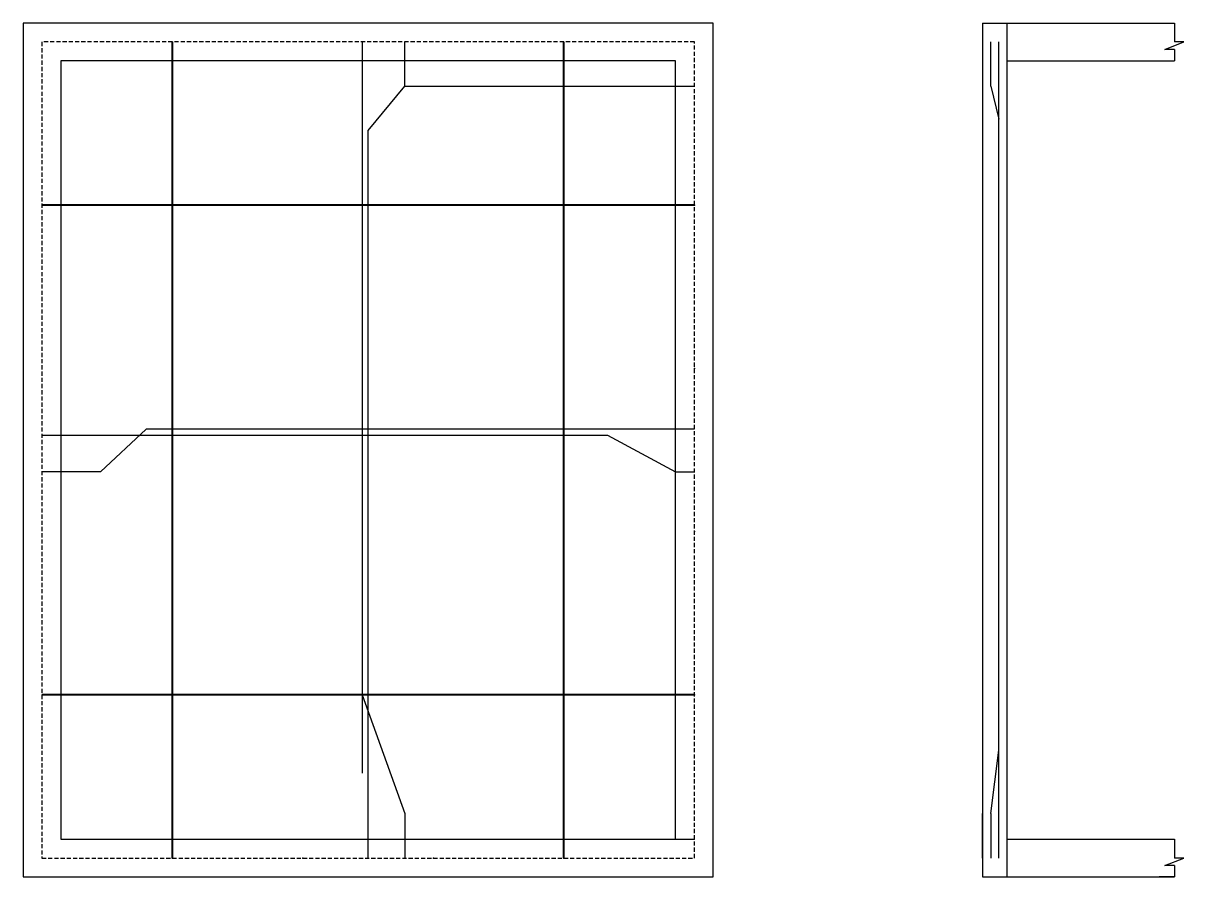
# Model space of a CAD drawing. Header units: millimetres. Extents: x -15359 to 171203, y -161916 to 32466.
# Drawn here: x 164087 to 171203, y 18668 to 23898 of the extents above; entities that cross this region are included whole.
import ezdxf

# ---------------------------------------------------------------- set-up
doc = ezdxf.new("R2010")
doc.units = ezdxf.units.MM
doc.header["$MEASUREMENT"] = 0
doc.linetypes.add('ACAD_ISO02W100', pattern=[15, 12, -3])
doc.linetypes.add('DASHEDX2', pattern=[38.1, 25.4, -12.7])
doc.layers.add('DOTTED', color=7, linetype='Continuous')
doc.layers.add('Layer2', color=7, linetype='ACAD_ISO02W100')

msp = doc.modelspace()

# ---------------------------------------------------------------- linework, layer by layer
for p, q in [((168316.95236, 23898.22231), (164086.95236, 23898.22231)), ((164086.95236, 23898.22231), (164086.95236, 18668.22231)), ((168316.95236, 18783.22231), (168316.95236, 23898.22231)), ((168086.95236, 23668.22231), (164316.95236, 23668.22231)), ((164316.95236, 23668.22231), (164316.95236, 18898.22231)), ((168086.95236, 18898.22231), (168086.95236, 23668.22231)), ((164316.95236, 18898.22231), (168086.95236, 18898.22231)), ((164086.95236, 18668.22231), (168316.95236, 18668.22231))]:
    msp.add_line(p, q)
at = {"layer": 'DOTTED', "linetype": 'DASHEDX2'}
for p, q in [((168201.95236, 23783.22231), (164201.95236, 23783.22231)), ((164201.95236, 23783.22231), (164201.95236, 18783.22231)), ((168201.95236, 18783.22231), (168201.95236, 23783.22231)), ((164201.95236, 18783.22231), (168201.95236, 18783.22231))]:
    msp.add_line(p, q, dxfattribs=at)
at = {"layer": 'Layer2', "linetype": 'ByBlock'}
for p, q in [((169968.84118, 23898.22231), (171145.04324, 23898.22231)), ((169968.84118, 23898.22231), (169968.84118, 18668.22231)), ((170118.84118, 18668.22231), (170118.84118, 23898.22231)), ((171145.04324, 23898.22231), (171145.04324, 23783.22231)), ((171145.04324, 23898.22231), (171145.04324, 23783.22231)), ((166164.32757, 23783.22231), (166164.32757, 19302.85135)), ((166426.78767, 23511.83882), (166426.78767, 23783.22231)), ((170018.84118, 23511.83882), (170018.84118, 23783.22231)), ((170068.84118, 18783.22231), (170068.84118, 23783.22231)), ((171085.88343, 23737.22674), (171202.57418, 23783.22231)), ((171202.57418, 23783.22231), (171145.04324, 23783.22231)), ((171145.04324, 23737.22674), (171085.88343, 23737.22674)), ((171145.04324, 23737.22674), (171145.04324, 23668.22231)), ((171145.04324, 23737.22674), (171145.04324, 23668.22231)), ((170118.84118, 23668.22231), (171145.04324, 23668.22231)), ((166201.95236, 23240.45533), (166426.78767, 23511.83882)), ((166426.78767, 23511.83882), (168201.95236, 23511.83882)), ((170018.84118, 23511.83882), (170068.84118, 23310.20825)), ((166201.95236, 18783.22231), (166201.95236, 23240.45533)), ((164201.95236, 21373.88041), (167669.44309, 21373.88041)), ((164841.11981, 21411.50521), (164561.36891, 21149.0451)), ((168201.95236, 21411.50521), (164841.11981, 21411.50521)), ((167669.44309, 21373.88041), (168086.95236, 21148.60456)), ((164561.36891, 21149.0451), (164201.95236, 21149.0451)), ((168086.95236, 21148.60456), (168201.95236, 21148.60456)), ((166164.32757, 19783.22231), (166426.78767, 19055.22231)), ((170018.84118, 19055.22231), (170068.84118, 19444.88275)), ((166426.78767, 19055.22231), (166426.78767, 18783.22231)), ((169968.84118, 18783.22231), (169968.84118, 19055.22231)), ((170018.84118, 19055.22231), (170018.84118, 18783.22231)), ((168086.95236, 18898.22231), (168201.95236, 18898.22231)), ((170118.84118, 18898.22231), (171145.04324, 18898.22231)), ((171145.04324, 18898.22231), (171145.04324, 18783.22231)), ((168316.95236, 18668.22231), (168316.95236, 18783.22231)), ((171085.88343, 18737.22674), (171202.57418, 18783.22231)), ((171145.04324, 18737.22674), (171085.88343, 18737.22674)), ((171202.57418, 18783.22231), (171145.04324, 18783.22231)), ((171145.04324, 18737.22674), (171145.04324, 18668.22231)), ((169968.84118, 18668.22231), (171145.04324, 18668.22231)), ((169968.84118, 18668.22231), (170118.84118, 18668.22231)), ((171145.04324, 18668.22231), (171050.80076, 18668.22231))]:
    msp.add_line(p, q, dxfattribs=at)
at = {"layer": 'Layer2', "linetype": 'ByBlock', "lineweight": 40}
for p, q in [((165001.95236, 18783.22231), (165001.95236, 23783.22231)), ((167401.95236, 18783.22231), (167401.95236, 23783.22231)), ((168201.95236, 22783.22231), (164201.95236, 22783.22231)), ((168201.95236, 19783.22231), (164201.95236, 19783.22231))]:
    msp.add_line(p, q, dxfattribs=at)
at = {"layer": 'Layer2', "linetype": 'ByBlock'}
for p in [(168201.95236, 22783.22231), (168201.95236, 21783.22231), (168201.95236, 20783.22231), (168201.95236, 19783.22231), (165001.95236, 18783.22231), (165801.95236, 18783.22231), (166601.95236, 18783.22231), (167401.95236, 18783.22231)]:
    msp.add_point(p, dxfattribs=at)

doc.saveas('drawing.dxf')
